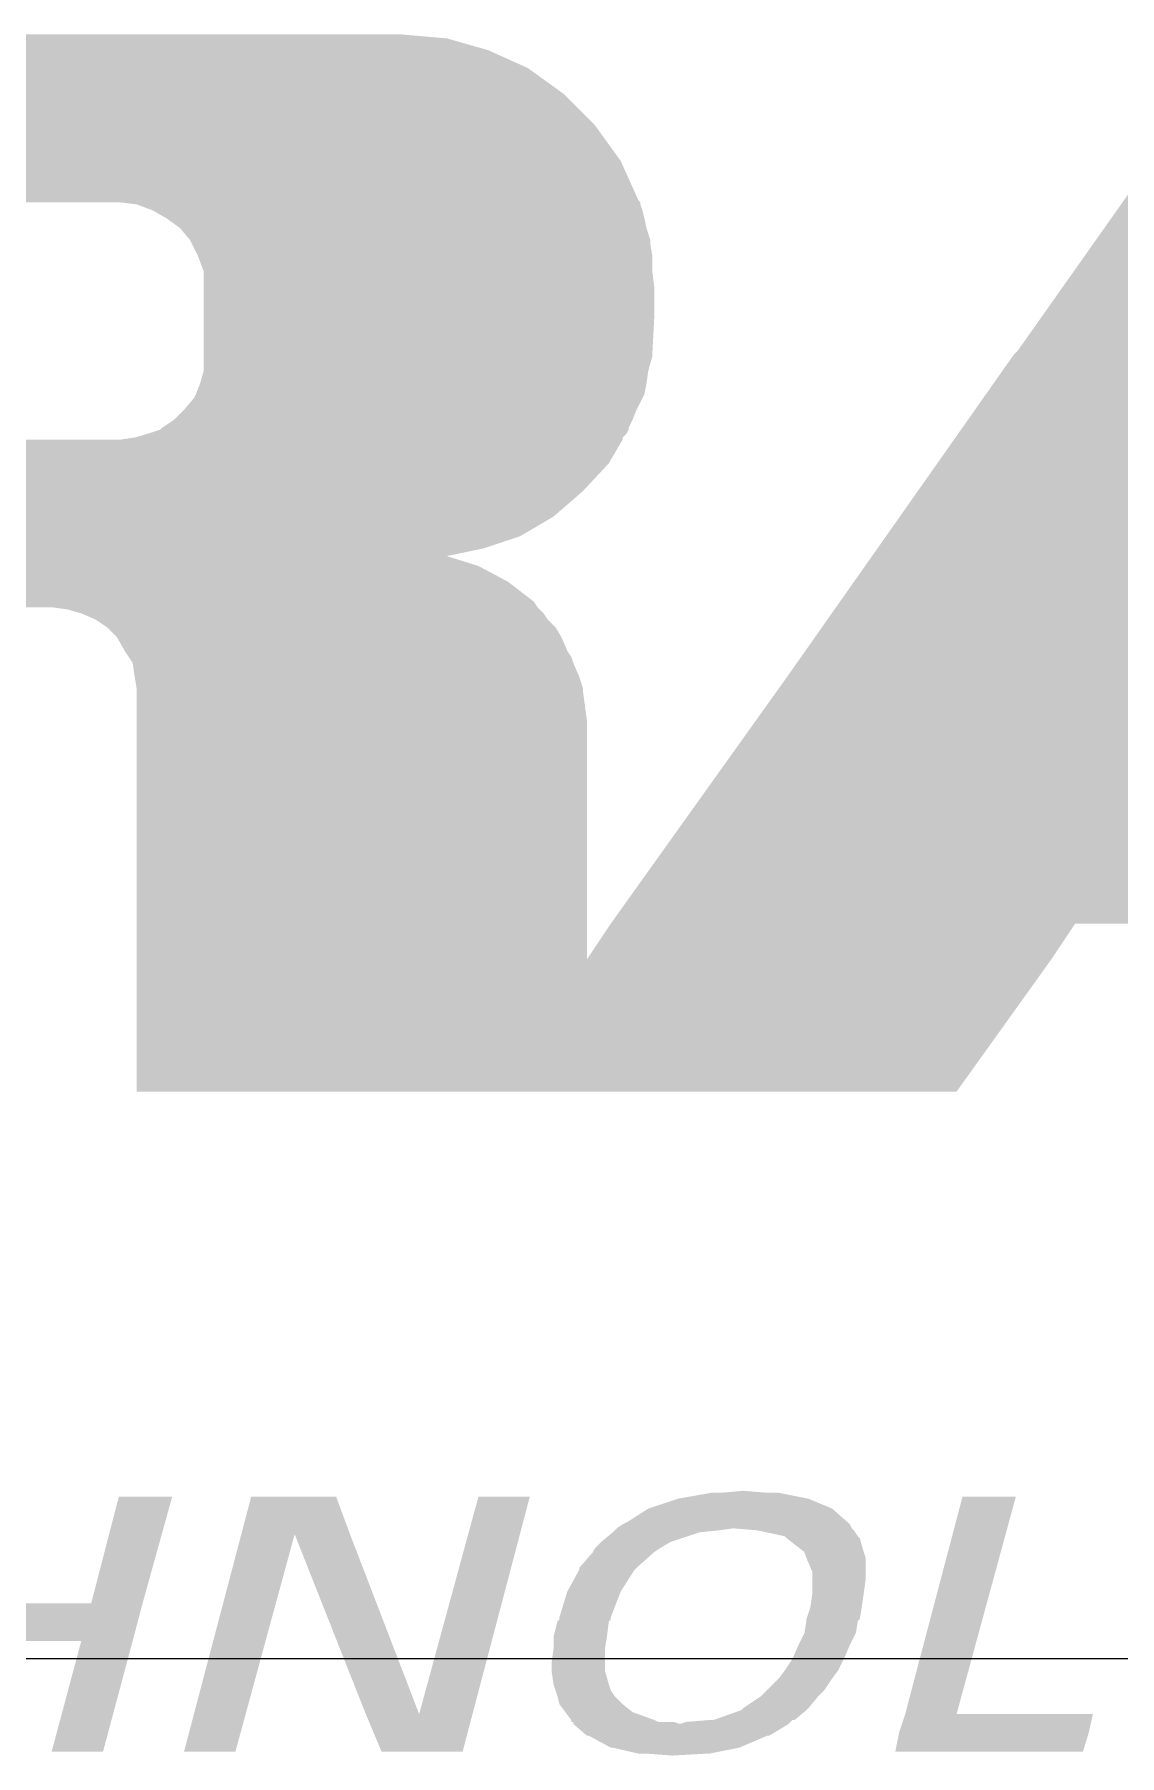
# Model space of a CAD drawing. Header units: millimetres. Extents: x 0 to 216, y 0 to 279.
# Drawn here: x 117.52 to 129.15, y 26.9 to 45.34 of the extents above; entities that cross this region are included whole.
import ezdxf

# ---------------------------------------------------------------- set-up
doc = ezdxf.new("R2010")
doc.units = ezdxf.units.MM
doc.layers.add('C00-00-00', color=7, linetype='Continuous')

msp = doc.modelspace()

# ---------------------------------------------------------------- hatches: boundary and pattern name
at = {"layer": 'C00-00-00'}
h = msp.add_hatch(color=256, dxfattribs=at)
h.dxf.hatch_style = 2
h.paths.add_polyline_path([(106.1085, 45.169667), (122.809, 44.979167), (106.066167, 44.979167)])
h = msp.add_hatch(color=256, dxfattribs=at)
h.dxf.hatch_style = 2
h.paths.add_polyline_path([(106.150833, 45.296667), (122.385667, 45.169667), (106.1085, 45.169667)])
h = msp.add_hatch(color=256, dxfattribs=at)
h.dxf.hatch_style = 2
h.paths.add_polyline_path([(106.1085, 45.169667), (122.385667, 45.169667), (122.809, 44.979167)])
h = msp.add_hatch(color=256, dxfattribs=at)
h.dxf.hatch_style = 2
h.paths.add_polyline_path([(106.150833, 45.339), (121.941167, 45.296667), (106.150833, 45.296667)])
h = msp.add_hatch(color=256, dxfattribs=at)
h.dxf.hatch_style = 2
h.paths.add_polyline_path([(106.150833, 45.339), (121.454333, 45.339), (121.941167, 45.296667)])
h = msp.add_hatch(color=256, dxfattribs=at)
h.dxf.hatch_style = 2
h.paths.add_polyline_path([(106.150833, 45.296667), (121.941167, 45.296667), (122.385667, 45.169667)])
h = msp.add_hatch(color=256, dxfattribs=at)
h.dxf.hatch_style = 2
h.paths.add_polyline_path([(130.450167, 45.339), (137.922, 41.952333), (128.058333, 41.952333)])
h = msp.add_hatch(color=256, dxfattribs=at)
h.dxf.hatch_style = 2
h.paths.add_polyline_path([(106.066167, 44.979167), (123.19, 44.704), (106.002667, 44.704)])
h = msp.add_hatch(color=256, dxfattribs=at)
h.dxf.hatch_style = 2
h.paths.add_polyline_path([(106.066167, 44.979167), (122.809, 44.979167), (123.19, 44.704)])
h = msp.add_hatch(color=256, dxfattribs=at)
h.dxf.hatch_style = 2
h.paths.add_polyline_path([(106.002667, 44.704), (123.528667, 44.365333), (105.939167, 44.365333)])
h = msp.add_hatch(color=256, dxfattribs=at)
h.dxf.hatch_style = 2
h.paths.add_polyline_path([(106.002667, 44.704), (123.19, 44.704), (123.528667, 44.365333)])
h = msp.add_hatch(color=256, dxfattribs=at)
h.dxf.hatch_style = 2
h.paths.add_polyline_path([(105.939167, 44.365333), (123.803833, 43.984333), (105.8545, 43.984333)])
h = msp.add_hatch(color=256, dxfattribs=at)
h.dxf.hatch_style = 2
h.paths.add_polyline_path([(105.939167, 44.365333), (123.528667, 44.365333), (123.803833, 43.984333)])
h = msp.add_hatch(color=256, dxfattribs=at)
h.dxf.hatch_style = 2
h.paths.add_polyline_path([(105.8545, 43.984333), (123.994333, 43.561), (105.748667, 43.561)])
h = msp.add_hatch(color=256, dxfattribs=at)
h.dxf.hatch_style = 2
h.paths.add_polyline_path([(105.8545, 43.984333), (123.803833, 43.984333), (123.994333, 43.561)])
h = msp.add_hatch(color=256, dxfattribs=at)
h.dxf.hatch_style = 2
h.paths.add_polyline_path([(105.748667, 43.561), (124.0155, 43.539833), (105.748667, 43.539833)])
h = msp.add_hatch(color=256, dxfattribs=at)
h.dxf.hatch_style = 2
h.paths.add_polyline_path([(105.748667, 43.561), (123.994333, 43.561), (124.0155, 43.539833)])
h = msp.add_hatch(color=256, dxfattribs=at)
h.dxf.hatch_style = 2
h.paths.add_polyline_path([(118.448667, 43.539833), (124.0155, 43.518667), (118.618, 43.518667)])
h = msp.add_hatch(color=256, dxfattribs=at)
h.dxf.hatch_style = 2
h.paths.add_polyline_path([(118.448667, 43.539833), (124.0155, 43.539833), (124.0155, 43.518667)])
h = msp.add_hatch(color=256, dxfattribs=at)
h.dxf.hatch_style = 2
h.paths.add_polyline_path([(118.618, 43.518667), (124.036667, 43.455167), (118.787333, 43.455167)])
h = msp.add_hatch(color=256, dxfattribs=at)
h.dxf.hatch_style = 2
h.paths.add_polyline_path([(118.618, 43.518667), (124.0155, 43.518667), (124.036667, 43.455167)])
h = msp.add_hatch(color=256, dxfattribs=at)
h.dxf.hatch_style = 2
h.paths.add_polyline_path([(118.787333, 43.455167), (124.057833, 43.3705), (118.9355, 43.3705)])
h = msp.add_hatch(color=256, dxfattribs=at)
h.dxf.hatch_style = 2
h.paths.add_polyline_path([(118.787333, 43.455167), (124.036667, 43.455167), (124.057833, 43.3705)])
h = msp.add_hatch(color=256, dxfattribs=at)
h.dxf.hatch_style = 2
h.paths.add_polyline_path([(118.9355, 43.3705), (124.079, 43.264667), (119.083667, 43.264667)])
h = msp.add_hatch(color=256, dxfattribs=at)
h.dxf.hatch_style = 2
h.paths.add_polyline_path([(118.9355, 43.3705), (124.057833, 43.3705), (124.079, 43.264667)])
h = msp.add_hatch(color=256, dxfattribs=at)
h.dxf.hatch_style = 2
h.paths.add_polyline_path([(119.083667, 43.264667), (124.121333, 43.137667), (119.1895, 43.137667)])
h = msp.add_hatch(color=256, dxfattribs=at)
h.dxf.hatch_style = 2
h.paths.add_polyline_path([(119.083667, 43.264667), (124.079, 43.264667), (124.121333, 43.137667)])
h = msp.add_hatch(color=256, dxfattribs=at)
h.dxf.hatch_style = 2
h.paths.add_polyline_path([(119.1895, 43.137667), (124.121333, 43.095333), (119.210667, 43.095333)])
h = msp.add_hatch(color=256, dxfattribs=at)
h.dxf.hatch_style = 2
h.paths.add_polyline_path([(119.1895, 43.137667), (124.121333, 43.137667), (124.121333, 43.095333)])
h = msp.add_hatch(color=256, dxfattribs=at)
h.dxf.hatch_style = 2
h.paths.add_polyline_path([(119.210667, 43.095333), (124.1425, 42.968333), (119.274167, 42.968333)])
h = msp.add_hatch(color=256, dxfattribs=at)
h.dxf.hatch_style = 2
h.paths.add_polyline_path([(119.210667, 43.095333), (124.121333, 43.095333), (124.1425, 42.968333)])
h = msp.add_hatch(color=256, dxfattribs=at)
h.dxf.hatch_style = 2
h.paths.add_polyline_path([(119.274167, 42.968333), (124.1425, 42.799), (119.337667, 42.799)])
h = msp.add_hatch(color=256, dxfattribs=at)
h.dxf.hatch_style = 2
h.paths.add_polyline_path([(119.274167, 42.968333), (124.1425, 42.968333), (124.1425, 42.799)])
h = msp.add_hatch(color=256, dxfattribs=at)
h.dxf.hatch_style = 2
h.paths.add_polyline_path([(119.337667, 42.799), (124.163667, 42.629667), (119.337667, 42.629667)])
h = msp.add_hatch(color=256, dxfattribs=at)
h.dxf.hatch_style = 2
h.paths.add_polyline_path([(119.337667, 42.799), (124.1425, 42.799), (124.163667, 42.629667)])
h = msp.add_hatch(color=256, dxfattribs=at)
h.dxf.hatch_style = 2
h.paths.add_polyline_path([(119.337667, 42.629667), (124.163667, 42.312167), (119.337667, 42.312167)])
h = msp.add_hatch(color=256, dxfattribs=at)
h.dxf.hatch_style = 2
h.paths.add_polyline_path([(119.337667, 42.629667), (124.163667, 42.629667), (124.163667, 42.312167)])
h = msp.add_hatch(color=256, dxfattribs=at)
h.dxf.hatch_style = 2
h.paths.add_polyline_path([(119.337667, 42.312167), (124.1425, 41.91), (119.337667, 41.91)])
h = msp.add_hatch(color=256, dxfattribs=at)
h.dxf.hatch_style = 2
h.paths.add_polyline_path([(119.337667, 42.312167), (124.163667, 42.312167), (124.1425, 41.91)])
h = msp.add_hatch(color=256, dxfattribs=at)
h.dxf.hatch_style = 2
h.paths.add_polyline_path([(119.337667, 41.91), (124.1425, 41.888833), (119.337667, 41.888833)])
h = msp.add_hatch(color=256, dxfattribs=at)
h.dxf.hatch_style = 2
h.paths.add_polyline_path([(119.337667, 41.91), (124.1425, 41.91), (124.1425, 41.888833)])
h = msp.add_hatch(color=256, dxfattribs=at)
h.dxf.hatch_style = 2
h.paths.add_polyline_path([(119.337667, 41.888833), (124.100167, 41.740667), (119.337667, 41.740667)])
h = msp.add_hatch(color=256, dxfattribs=at)
h.dxf.hatch_style = 2
h.paths.add_polyline_path([(119.337667, 41.888833), (124.1425, 41.888833), (124.100167, 41.740667)])
h = msp.add_hatch(color=256, dxfattribs=at)
h.dxf.hatch_style = 2
h.paths.add_polyline_path([(128.016, 41.91), (130.577167, 38.481), (125.603, 38.481)])
h = msp.add_hatch(color=256, dxfattribs=at)
h.dxf.hatch_style = 2
h.paths.add_polyline_path([(128.058333, 41.952333), (132.990167, 41.91), (128.016, 41.91)])
h = msp.add_hatch(color=256, dxfattribs=at)
h.dxf.hatch_style = 2
h.paths.add_polyline_path([(128.016, 41.91), (132.990167, 41.91), (130.577167, 38.481)])
h = msp.add_hatch(color=256, dxfattribs=at)
h.dxf.hatch_style = 2
h.paths.add_polyline_path([(128.058333, 41.952333), (133.0325, 41.952333), (132.990167, 41.91)])
h = msp.add_hatch(color=256, dxfattribs=at)
h.dxf.hatch_style = 2
h.paths.add_polyline_path([(119.337667, 41.740667), (124.079, 41.5925), (119.295333, 41.5925)])
h = msp.add_hatch(color=256, dxfattribs=at)
h.dxf.hatch_style = 2
h.paths.add_polyline_path([(119.337667, 41.740667), (124.100167, 41.740667), (124.079, 41.5925)])
h = msp.add_hatch(color=256, dxfattribs=at)
h.dxf.hatch_style = 2
h.paths.add_polyline_path([(119.253, 41.486667), (124.036667, 41.444333), (119.231833, 41.444333)])
h = msp.add_hatch(color=256, dxfattribs=at)
h.dxf.hatch_style = 2
h.paths.add_polyline_path([(119.295333, 41.5925), (124.057833, 41.486667), (119.253, 41.486667)])
h = msp.add_hatch(color=256, dxfattribs=at)
h.dxf.hatch_style = 2
h.paths.add_polyline_path([(119.253, 41.486667), (124.057833, 41.486667), (124.036667, 41.444333)])
h = msp.add_hatch(color=256, dxfattribs=at)
h.dxf.hatch_style = 2
h.paths.add_polyline_path([(119.295333, 41.5925), (124.079, 41.5925), (124.057833, 41.486667)])
h = msp.add_hatch(color=256, dxfattribs=at)
h.dxf.hatch_style = 2
h.paths.add_polyline_path([(119.126, 41.317333), (123.930833, 41.2115), (119.020167, 41.2115)])
h = msp.add_hatch(color=256, dxfattribs=at)
h.dxf.hatch_style = 2
h.paths.add_polyline_path([(119.231833, 41.444333), (123.973167, 41.317333), (119.126, 41.317333)])
h = msp.add_hatch(color=256, dxfattribs=at)
h.dxf.hatch_style = 2
h.paths.add_polyline_path([(119.126, 41.317333), (123.973167, 41.317333), (123.930833, 41.2115)])
h = msp.add_hatch(color=256, dxfattribs=at)
h.dxf.hatch_style = 2
h.paths.add_polyline_path([(119.231833, 41.444333), (124.036667, 41.444333), (123.973167, 41.317333)])
h = msp.add_hatch(color=256, dxfattribs=at)
h.dxf.hatch_style = 2
h.paths.add_polyline_path([(118.893167, 41.126833), (123.8885, 41.105667), (118.872, 41.105667)])
h = msp.add_hatch(color=256, dxfattribs=at)
h.dxf.hatch_style = 2
h.paths.add_polyline_path([(119.020167, 41.2115), (123.8885, 41.126833), (118.893167, 41.126833)])
h = msp.add_hatch(color=256, dxfattribs=at)
h.dxf.hatch_style = 2
h.paths.add_polyline_path([(118.893167, 41.126833), (123.8885, 41.126833), (123.8885, 41.105667)])
h = msp.add_hatch(color=256, dxfattribs=at)
h.dxf.hatch_style = 2
h.paths.add_polyline_path([(119.020167, 41.2115), (123.930833, 41.2115), (123.8885, 41.126833)])
h = msp.add_hatch(color=256, dxfattribs=at)
h.dxf.hatch_style = 2
h.paths.add_polyline_path([(111.379, 40.999833), (123.676833, 40.745833), (111.3155, 40.745833)])
h = msp.add_hatch(color=256, dxfattribs=at)
h.dxf.hatch_style = 2
h.paths.add_polyline_path([(111.379, 40.999833), (123.825, 40.999833), (123.676833, 40.745833)])
h = msp.add_hatch(color=256, dxfattribs=at)
h.dxf.hatch_style = 2
h.paths.add_polyline_path([(118.596833, 41.021), (123.825, 40.999833), (118.448667, 40.999833)])
h = msp.add_hatch(color=256, dxfattribs=at)
h.dxf.hatch_style = 2
h.paths.add_polyline_path([(118.745, 41.063333), (123.825, 41.021), (118.596833, 41.021)])
h = msp.add_hatch(color=256, dxfattribs=at)
h.dxf.hatch_style = 2
h.paths.add_polyline_path([(118.596833, 41.021), (123.825, 41.021), (123.825, 40.999833)])
h = msp.add_hatch(color=256, dxfattribs=at)
h.dxf.hatch_style = 2
h.paths.add_polyline_path([(118.872, 41.105667), (123.867333, 41.063333), (118.745, 41.063333)])
h = msp.add_hatch(color=256, dxfattribs=at)
h.dxf.hatch_style = 2
h.paths.add_polyline_path([(118.745, 41.063333), (123.867333, 41.063333), (123.825, 41.021)])
h = msp.add_hatch(color=256, dxfattribs=at)
h.dxf.hatch_style = 2
h.paths.add_polyline_path([(118.872, 41.105667), (123.8885, 41.105667), (123.867333, 41.063333)])
h = msp.add_hatch(color=256, dxfattribs=at)
h.dxf.hatch_style = 2
h.paths.add_polyline_path([(111.3155, 40.745833), (123.401667, 40.4495), (111.252, 40.4495)])
h = msp.add_hatch(color=256, dxfattribs=at)
h.dxf.hatch_style = 2
h.paths.add_polyline_path([(111.3155, 40.745833), (123.676833, 40.745833), (123.401667, 40.4495)])
h = msp.add_hatch(color=256, dxfattribs=at)
h.dxf.hatch_style = 2
h.paths.add_polyline_path([(111.252, 40.4495), (123.084167, 40.174333), (111.1885, 40.174333)])
h = msp.add_hatch(color=256, dxfattribs=at)
h.dxf.hatch_style = 2
h.paths.add_polyline_path([(111.252, 40.4495), (123.401667, 40.4495), (123.084167, 40.174333)])
h = msp.add_hatch(color=256, dxfattribs=at)
h.dxf.hatch_style = 2
h.paths.add_polyline_path([(111.1885, 40.174333), (122.724333, 39.962667), (111.146167, 39.962667)])
h = msp.add_hatch(color=256, dxfattribs=at)
h.dxf.hatch_style = 2
h.paths.add_polyline_path([(111.1885, 40.174333), (123.084167, 40.174333), (122.724333, 39.962667)])
h = msp.add_hatch(color=256, dxfattribs=at)
h.dxf.hatch_style = 2
h.paths.add_polyline_path([(111.125, 39.835667), (121.941167, 39.751), (111.103833, 39.751)])
h = msp.add_hatch(color=256, dxfattribs=at)
h.dxf.hatch_style = 2
h.paths.add_polyline_path([(111.146167, 39.962667), (122.343333, 39.835667), (111.125, 39.835667)])
h = msp.add_hatch(color=256, dxfattribs=at)
h.dxf.hatch_style = 2
h.paths.add_polyline_path([(111.125, 39.835667), (122.343333, 39.835667), (121.941167, 39.751)])
h = msp.add_hatch(color=256, dxfattribs=at)
h.dxf.hatch_style = 2
h.paths.add_polyline_path([(111.146167, 39.962667), (122.724333, 39.962667), (122.343333, 39.835667)])
h = msp.add_hatch(color=256, dxfattribs=at)
h.dxf.hatch_style = 2
h.paths.add_polyline_path([(111.082667, 39.645167), (122.597333, 39.475833), (111.040333, 39.475833)])
h = msp.add_hatch(color=256, dxfattribs=at)
h.dxf.hatch_style = 2
h.paths.add_polyline_path([(111.103833, 39.751), (122.279833, 39.645167), (111.082667, 39.645167)])
h = msp.add_hatch(color=256, dxfattribs=at)
h.dxf.hatch_style = 2
h.paths.add_polyline_path([(111.082667, 39.645167), (122.279833, 39.645167), (122.597333, 39.475833)])
h = msp.add_hatch(color=256, dxfattribs=at)
h.dxf.hatch_style = 2
h.paths.add_polyline_path([(111.103833, 39.751), (121.941167, 39.751), (122.279833, 39.645167)])
h = msp.add_hatch(color=256, dxfattribs=at)
h.dxf.hatch_style = 2
h.paths.add_polyline_path([(111.040333, 39.475833), (122.8725, 39.264167), (110.998, 39.264167)])
h = msp.add_hatch(color=256, dxfattribs=at)
h.dxf.hatch_style = 2
h.paths.add_polyline_path([(111.040333, 39.475833), (122.597333, 39.475833), (122.8725, 39.264167)])
h = msp.add_hatch(color=256, dxfattribs=at)
h.dxf.hatch_style = 2
h.paths.add_polyline_path([(110.998, 39.264167), (122.914833, 39.200667), (110.976833, 39.200667)])
h = msp.add_hatch(color=256, dxfattribs=at)
h.dxf.hatch_style = 2
h.paths.add_polyline_path([(110.998, 39.264167), (122.8725, 39.264167), (122.914833, 39.200667)])
h = msp.add_hatch(color=256, dxfattribs=at)
h.dxf.hatch_style = 2
h.paths.add_polyline_path([(117.729, 39.200667), (122.936, 39.1795), (117.877167, 39.1795)])
h = msp.add_hatch(color=256, dxfattribs=at)
h.dxf.hatch_style = 2
h.paths.add_polyline_path([(117.729, 39.200667), (122.914833, 39.200667), (122.936, 39.1795)])
h = msp.add_hatch(color=256, dxfattribs=at)
h.dxf.hatch_style = 2
h.paths.add_polyline_path([(117.877167, 39.1795), (122.978333, 39.137167), (118.025333, 39.137167)])
h = msp.add_hatch(color=256, dxfattribs=at)
h.dxf.hatch_style = 2
h.paths.add_polyline_path([(117.877167, 39.1795), (122.936, 39.1795), (122.978333, 39.137167)])
h = msp.add_hatch(color=256, dxfattribs=at)
h.dxf.hatch_style = 2
h.paths.add_polyline_path([(118.025333, 39.137167), (123.020667, 39.073667), (118.1735, 39.073667)])
h = msp.add_hatch(color=256, dxfattribs=at)
h.dxf.hatch_style = 2
h.paths.add_polyline_path([(118.025333, 39.137167), (122.978333, 39.137167), (123.020667, 39.073667)])
h = msp.add_hatch(color=256, dxfattribs=at)
h.dxf.hatch_style = 2
h.paths.add_polyline_path([(118.1735, 39.073667), (123.105333, 38.989), (118.3005, 38.989)])
h = msp.add_hatch(color=256, dxfattribs=at)
h.dxf.hatch_style = 2
h.paths.add_polyline_path([(118.1735, 39.073667), (123.020667, 39.073667), (123.105333, 38.989)])
h = msp.add_hatch(color=256, dxfattribs=at)
h.dxf.hatch_style = 2
h.paths.add_polyline_path([(118.3005, 38.989), (123.105333, 38.989)])
h = msp.add_hatch(color=256, dxfattribs=at)
h.dxf.hatch_style = 2
h.paths.add_polyline_path([(118.3005, 38.989), (123.105333, 38.989)])
h = msp.add_hatch(color=256, dxfattribs=at)
h.dxf.hatch_style = 2
h.paths.add_polyline_path([(118.3005, 38.989), (123.168833, 38.883167), (118.406333, 38.883167)])
h = msp.add_hatch(color=256, dxfattribs=at)
h.dxf.hatch_style = 2
h.paths.add_polyline_path([(118.3005, 38.989), (123.105333, 38.989), (123.168833, 38.883167)])
h = msp.add_hatch(color=256, dxfattribs=at)
h.dxf.hatch_style = 2
h.paths.add_polyline_path([(118.406333, 38.883167), (123.232333, 38.735), (118.491, 38.735)])
h = msp.add_hatch(color=256, dxfattribs=at)
h.dxf.hatch_style = 2
h.paths.add_polyline_path([(118.406333, 38.883167), (123.168833, 38.883167), (123.232333, 38.735)])
h = msp.add_hatch(color=256, dxfattribs=at)
h.dxf.hatch_style = 2
h.paths.add_polyline_path([(118.491, 38.735), (123.274667, 38.6715), (118.533333, 38.6715)])
h = msp.add_hatch(color=256, dxfattribs=at)
h.dxf.hatch_style = 2
h.paths.add_polyline_path([(118.491, 38.735), (123.232333, 38.735), (123.274667, 38.6715)])
h = msp.add_hatch(color=256, dxfattribs=at)
h.dxf.hatch_style = 2
h.paths.add_polyline_path([(118.533333, 38.6715), (123.295833, 38.608), (118.575667, 38.608)])
h = msp.add_hatch(color=256, dxfattribs=at)
h.dxf.hatch_style = 2
h.paths.add_polyline_path([(118.533333, 38.6715), (123.274667, 38.6715), (123.295833, 38.608)])
h = msp.add_hatch(color=256, dxfattribs=at)
h.dxf.hatch_style = 2
h.paths.add_polyline_path([(118.575667, 38.608), (123.359333, 38.459833), (118.596833, 38.459833)])
h = msp.add_hatch(color=256, dxfattribs=at)
h.dxf.hatch_style = 2
h.paths.add_polyline_path([(118.575667, 38.608), (123.295833, 38.608), (123.359333, 38.459833)])
h = msp.add_hatch(color=256, dxfattribs=at)
h.dxf.hatch_style = 2
h.paths.add_polyline_path([(118.596833, 38.459833), (123.401667, 38.332833), (118.618, 38.332833)])
h = msp.add_hatch(color=256, dxfattribs=at)
h.dxf.hatch_style = 2
h.paths.add_polyline_path([(118.596833, 38.459833), (123.359333, 38.459833), (123.401667, 38.332833)])
h = msp.add_hatch(color=256, dxfattribs=at)
h.dxf.hatch_style = 2
h.paths.add_polyline_path([(125.603, 38.481), (139.615333, 35.814), (123.698, 35.814)])
h = msp.add_hatch(color=256, dxfattribs=at)
h.dxf.hatch_style = 2
h.paths.add_polyline_path([(125.603, 38.481), (138.8745, 38.481), (139.615333, 35.814)])
h = msp.add_hatch(color=256, dxfattribs=at)
h.dxf.hatch_style = 2
h.paths.add_polyline_path([(118.618, 38.332833), (123.401667, 38.2905), (118.618, 38.2905)])
h = msp.add_hatch(color=256, dxfattribs=at)
h.dxf.hatch_style = 2
h.paths.add_polyline_path([(118.618, 38.332833), (123.401667, 38.332833), (123.401667, 38.2905)])
h = msp.add_hatch(color=256, dxfattribs=at)
h.dxf.hatch_style = 2
h.paths.add_polyline_path([(118.618, 38.2905), (123.444, 37.973), (118.618, 37.973)])
h = msp.add_hatch(color=256, dxfattribs=at)
h.dxf.hatch_style = 2
h.paths.add_polyline_path([(118.618, 38.2905), (123.401667, 38.2905), (123.444, 37.973)])
h = msp.add_hatch(color=256, dxfattribs=at)
h.dxf.hatch_style = 2
h.paths.add_polyline_path([(118.618, 37.973), (123.444, 35.6235), (118.618, 35.6235)])
h = msp.add_hatch(color=256, dxfattribs=at)
h.dxf.hatch_style = 2
h.paths.add_polyline_path([(118.618, 37.973), (123.444, 37.973), (123.444, 35.6235)])
h = msp.add_hatch(color=256, dxfattribs=at)
h.dxf.hatch_style = 2
h.paths.add_polyline_path([(123.698, 35.814), (128.545167, 35.6235), (123.571, 35.6235)])
h = msp.add_hatch(color=256, dxfattribs=at)
h.dxf.hatch_style = 2
h.paths.add_polyline_path([(123.698, 35.814), (128.672167, 35.814), (128.545167, 35.6235)])
h = msp.add_hatch(color=256, dxfattribs=at)
h.dxf.hatch_style = 2
h.paths.add_polyline_path([(118.618, 35.6235), (123.444, 35.433), (118.618, 35.433)])
h = msp.add_hatch(color=256, dxfattribs=at)
h.dxf.hatch_style = 2
h.paths.add_polyline_path([(118.618, 35.6235), (123.444, 35.6235), (123.444, 35.433)])
h = msp.add_hatch(color=256, dxfattribs=at)
h.dxf.hatch_style = 2
h.paths.add_polyline_path([(123.571, 35.6235), (128.418167, 35.433), (123.444, 35.433)])
h = msp.add_hatch(color=256, dxfattribs=at)
h.dxf.hatch_style = 2
h.paths.add_polyline_path([(123.571, 35.6235), (128.545167, 35.6235), (128.418167, 35.433)])
h = msp.add_hatch(color=256, dxfattribs=at)
h.dxf.hatch_style = 2
h.paths.add_polyline_path([(118.618, 35.433), (127.402167, 34.014833), (118.618, 34.014833)])
h = msp.add_hatch(color=256, dxfattribs=at)
h.dxf.hatch_style = 2
h.paths.add_polyline_path([(118.618, 35.433), (128.418167, 35.433), (127.402167, 34.014833)])
h = msp.add_hatch(color=256, dxfattribs=at)
h.dxf.hatch_style = 2
h.paths.add_polyline_path([(124.7775, 29.718), (125.814667, 29.6545), (124.417667, 29.6545)])
h = msp.add_hatch(color=256, dxfattribs=at)
h.dxf.hatch_style = 2
h.paths.add_polyline_path([(124.883333, 29.718), (125.497167, 29.718), (124.7775, 29.718)])
h = msp.add_hatch(color=256, dxfattribs=at)
h.dxf.hatch_style = 2
h.paths.add_polyline_path([(124.7775, 29.718), (125.497167, 29.718), (125.814667, 29.6545)])
h = msp.add_hatch(color=256, dxfattribs=at)
h.dxf.hatch_style = 2
h.paths.add_polyline_path([(125.116167, 29.739167), (125.370167, 29.718), (124.883333, 29.718)])
h = msp.add_hatch(color=256, dxfattribs=at)
h.dxf.hatch_style = 2
h.paths.add_polyline_path([(124.883333, 29.718), (125.497167, 29.718)])
h = msp.add_hatch(color=256, dxfattribs=at)
h.dxf.hatch_style = 2
h.paths.add_polyline_path([(118.4275, 29.675667), (118.6815, 28.532667), (118.131167, 28.532667)])
h = msp.add_hatch(color=256, dxfattribs=at)
h.dxf.hatch_style = 2
h.paths.add_polyline_path([(118.4275, 29.675667), (118.999, 29.675667), (118.6815, 28.532667)])
h = msp.add_hatch(color=256, dxfattribs=at)
h.dxf.hatch_style = 2
h.paths.add_polyline_path([(119.845667, 29.675667), (120.904, 29.2735), (119.739833, 29.2735)])
h = msp.add_hatch(color=256, dxfattribs=at)
h.dxf.hatch_style = 2
h.paths.add_polyline_path([(119.845667, 29.675667), (120.755833, 29.675667), (120.904, 29.2735)])
h = msp.add_hatch(color=256, dxfattribs=at)
h.dxf.hatch_style = 2
h.paths.add_polyline_path([(122.279833, 29.675667), (122.216333, 27.347333), (121.644833, 27.347333)])
h = msp.add_hatch(color=256, dxfattribs=at)
h.dxf.hatch_style = 2
h.paths.add_polyline_path([(122.279833, 29.675667), (122.830167, 29.675667), (122.216333, 27.347333)])
h = msp.add_hatch(color=256, dxfattribs=at)
h.dxf.hatch_style = 2
h.paths.add_polyline_path([(124.100167, 29.548667), (126.238, 29.4005), (123.867333, 29.4005)])
h = msp.add_hatch(color=256, dxfattribs=at)
h.dxf.hatch_style = 2
h.paths.add_polyline_path([(124.417667, 29.6545), (126.068667, 29.548667), (124.100167, 29.548667)])
h = msp.add_hatch(color=256, dxfattribs=at)
h.dxf.hatch_style = 2
h.paths.add_polyline_path([(124.100167, 29.548667), (126.068667, 29.548667), (126.238, 29.4005)])
h = msp.add_hatch(color=256, dxfattribs=at)
h.dxf.hatch_style = 2
h.paths.add_polyline_path([(124.417667, 29.6545), (125.814667, 29.6545), (126.068667, 29.548667)])
h = msp.add_hatch(color=256, dxfattribs=at)
h.dxf.hatch_style = 2
h.paths.add_polyline_path([(127.465667, 29.675667), (127.402167, 27.347333), (126.851833, 27.347333)])
h = msp.add_hatch(color=256, dxfattribs=at)
h.dxf.hatch_style = 2
h.paths.add_polyline_path([(127.465667, 29.675667), (128.037167, 29.675667), (127.402167, 27.347333)])
h = msp.add_hatch(color=256, dxfattribs=at)
h.dxf.hatch_style = 2
h.paths.add_polyline_path([(123.740333, 29.315833), (124.6505, 29.294667), (123.719167, 29.294667)])
h = msp.add_hatch(color=256, dxfattribs=at)
h.dxf.hatch_style = 2
h.paths.add_polyline_path([(123.7615, 29.337), (124.862167, 29.315833), (123.740333, 29.315833)])
h = msp.add_hatch(color=256, dxfattribs=at)
h.dxf.hatch_style = 2
h.paths.add_polyline_path([(123.740333, 29.315833), (124.862167, 29.315833), (124.6505, 29.294667)])
h = msp.add_hatch(color=256, dxfattribs=at)
h.dxf.hatch_style = 2
h.paths.add_polyline_path([(123.825, 29.379333), (126.280333, 29.337), (123.7615, 29.337)])
h = msp.add_hatch(color=256, dxfattribs=at)
h.dxf.hatch_style = 2
h.paths.add_polyline_path([(123.7615, 29.337), (125.010333, 29.337), (124.862167, 29.315833)])
h = msp.add_hatch(color=256, dxfattribs=at)
h.dxf.hatch_style = 2
h.paths.add_polyline_path([(123.867333, 29.4005), (126.259167, 29.379333), (123.825, 29.379333)])
h = msp.add_hatch(color=256, dxfattribs=at)
h.dxf.hatch_style = 2
h.paths.add_polyline_path([(123.825, 29.379333), (126.259167, 29.379333), (126.280333, 29.337)])
h = msp.add_hatch(color=256, dxfattribs=at)
h.dxf.hatch_style = 2
h.paths.add_polyline_path([(123.867333, 29.4005), (126.238, 29.4005), (126.259167, 29.379333)])
h = msp.add_hatch(color=256, dxfattribs=at)
h.dxf.hatch_style = 2
h.paths.add_polyline_path([(125.010333, 29.337), (126.3015, 29.315833), (125.264333, 29.315833)])
h = msp.add_hatch(color=256, dxfattribs=at)
h.dxf.hatch_style = 2
h.paths.add_polyline_path([(125.010333, 29.337), (126.280333, 29.337), (126.3015, 29.315833)])
h = msp.add_hatch(color=256, dxfattribs=at)
h.dxf.hatch_style = 2
h.paths.add_polyline_path([(125.264333, 29.315833), (126.343833, 29.252333), (125.560667, 29.252333)])
h = msp.add_hatch(color=256, dxfattribs=at)
h.dxf.hatch_style = 2
h.paths.add_polyline_path([(125.264333, 29.315833), (126.3015, 29.315833), (126.343833, 29.252333)])
h = msp.add_hatch(color=256, dxfattribs=at)
h.dxf.hatch_style = 2
h.paths.add_polyline_path([(119.739833, 29.2735), (119.676333, 26.945167), (119.126, 26.945167)])
h = msp.add_hatch(color=256, dxfattribs=at)
h.dxf.hatch_style = 2
h.paths.add_polyline_path([(119.739833, 29.2735), (120.311333, 29.2735), (119.676333, 26.945167)])
h = msp.add_hatch(color=256, dxfattribs=at)
h.dxf.hatch_style = 2
h.paths.add_polyline_path([(120.311333, 29.2735), (121.644833, 27.347333), (121.073333, 27.347333)])
h = msp.add_hatch(color=256, dxfattribs=at)
h.dxf.hatch_style = 2
h.paths.add_polyline_path([(120.311333, 29.2735), (120.904, 29.2735), (121.644833, 27.347333)])
h = msp.add_hatch(color=256, dxfattribs=at)
h.dxf.hatch_style = 2
h.paths.add_polyline_path([(123.592167, 29.188833), (124.227167, 29.125333), (123.528667, 29.125333)])
h = msp.add_hatch(color=256, dxfattribs=at)
h.dxf.hatch_style = 2
h.paths.add_polyline_path([(123.719167, 29.294667), (124.333, 29.188833), (123.592167, 29.188833)])
h = msp.add_hatch(color=256, dxfattribs=at)
h.dxf.hatch_style = 2
h.paths.add_polyline_path([(123.592167, 29.188833), (124.333, 29.188833), (124.227167, 29.125333)])
h = msp.add_hatch(color=256, dxfattribs=at)
h.dxf.hatch_style = 2
h.paths.add_polyline_path([(123.719167, 29.294667), (124.6505, 29.294667), (124.333, 29.188833)])
h = msp.add_hatch(color=256, dxfattribs=at)
h.dxf.hatch_style = 2
h.paths.add_polyline_path([(125.560667, 29.252333), (126.365, 29.231167), (125.581833, 29.231167)])
h = msp.add_hatch(color=256, dxfattribs=at)
h.dxf.hatch_style = 2
h.paths.add_polyline_path([(125.560667, 29.252333), (126.343833, 29.252333), (126.365, 29.231167)])
h = msp.add_hatch(color=256, dxfattribs=at)
h.dxf.hatch_style = 2
h.paths.add_polyline_path([(125.581833, 29.231167), (126.407333, 29.083), (125.772333, 29.083)])
h = msp.add_hatch(color=256, dxfattribs=at)
h.dxf.hatch_style = 2
h.paths.add_polyline_path([(125.581833, 29.231167), (126.365, 29.231167), (126.407333, 29.083)])
h = msp.add_hatch(color=256, dxfattribs=at)
h.dxf.hatch_style = 2
h.paths.add_polyline_path([(123.5075, 29.083), (123.973167, 28.913667), (123.359333, 28.913667)])
h = msp.add_hatch(color=256, dxfattribs=at)
h.dxf.hatch_style = 2
h.paths.add_polyline_path([(123.528667, 29.125333), (124.163667, 29.083), (123.5075, 29.083)])
h = msp.add_hatch(color=256, dxfattribs=at)
h.dxf.hatch_style = 2
h.paths.add_polyline_path([(123.5075, 29.083), (124.163667, 29.083), (123.973167, 28.913667)])
h = msp.add_hatch(color=256, dxfattribs=at)
h.dxf.hatch_style = 2
h.paths.add_polyline_path([(123.528667, 29.125333), (124.227167, 29.125333), (124.163667, 29.083)])
h = msp.add_hatch(color=256, dxfattribs=at)
h.dxf.hatch_style = 2
h.paths.add_polyline_path([(125.772333, 29.083), (126.4285, 29.0195), (125.7935, 29.0195)])
h = msp.add_hatch(color=256, dxfattribs=at)
h.dxf.hatch_style = 2
h.paths.add_polyline_path([(125.772333, 29.083), (126.407333, 29.083), (126.4285, 29.0195)])
h = msp.add_hatch(color=256, dxfattribs=at)
h.dxf.hatch_style = 2
h.paths.add_polyline_path([(125.7935, 29.0195), (126.4285, 28.871333), (125.857, 28.871333)])
h = msp.add_hatch(color=256, dxfattribs=at)
h.dxf.hatch_style = 2
h.paths.add_polyline_path([(125.7935, 29.0195), (126.4285, 29.0195), (126.4285, 28.871333)])
h = msp.add_hatch(color=256, dxfattribs=at)
h.dxf.hatch_style = 2
h.paths.add_polyline_path([(123.359333, 28.8925), (123.803833, 28.659667), (123.232333, 28.659667)])
h = msp.add_hatch(color=256, dxfattribs=at)
h.dxf.hatch_style = 2
h.paths.add_polyline_path([(123.359333, 28.913667), (123.952, 28.8925), (123.359333, 28.8925)])
h = msp.add_hatch(color=256, dxfattribs=at)
h.dxf.hatch_style = 2
h.paths.add_polyline_path([(123.359333, 28.913667), (123.973167, 28.913667), (123.952, 28.8925)])
h = msp.add_hatch(color=256, dxfattribs=at)
h.dxf.hatch_style = 2
h.paths.add_polyline_path([(123.359333, 28.8925), (123.952, 28.8925), (123.803833, 28.659667)])
h = msp.add_hatch(color=256, dxfattribs=at)
h.dxf.hatch_style = 2
h.paths.add_polyline_path([(125.857, 28.871333), (126.4285, 28.786667), (125.857, 28.786667)])
h = msp.add_hatch(color=256, dxfattribs=at)
h.dxf.hatch_style = 2
h.paths.add_polyline_path([(125.857, 28.871333), (126.4285, 28.871333), (126.4285, 28.786667)])
h = msp.add_hatch(color=256, dxfattribs=at)
h.dxf.hatch_style = 2
h.paths.add_polyline_path([(125.857, 28.786667), (126.407333, 28.6385), (125.857, 28.6385)])
h = msp.add_hatch(color=256, dxfattribs=at)
h.dxf.hatch_style = 2
h.paths.add_polyline_path([(125.857, 28.786667), (126.4285, 28.786667), (126.407333, 28.6385)])
h = msp.add_hatch(color=256, dxfattribs=at)
h.dxf.hatch_style = 2
h.paths.add_polyline_path([(123.232333, 28.659667), (123.698, 28.3845), (123.147667, 28.3845)])
h = msp.add_hatch(color=256, dxfattribs=at)
h.dxf.hatch_style = 2
h.paths.add_polyline_path([(123.232333, 28.659667), (123.803833, 28.659667), (123.698, 28.3845)])
h = msp.add_hatch(color=256, dxfattribs=at)
h.dxf.hatch_style = 2
h.paths.add_polyline_path([(125.857, 28.6385), (126.386167, 28.490333), (125.835833, 28.490333)])
h = msp.add_hatch(color=256, dxfattribs=at)
h.dxf.hatch_style = 2
h.paths.add_polyline_path([(125.857, 28.6385), (126.407333, 28.6385), (126.386167, 28.490333)])
h = msp.add_hatch(color=256, dxfattribs=at)
h.dxf.hatch_style = 2
h.paths.add_polyline_path([(115.802833, 28.532667), (118.575667, 28.1305), (115.697, 28.1305)])
h = msp.add_hatch(color=256, dxfattribs=at)
h.dxf.hatch_style = 2
h.paths.add_polyline_path([(115.802833, 28.532667), (118.6815, 28.532667), (118.575667, 28.1305)])
h = msp.add_hatch(color=256, dxfattribs=at)
h.dxf.hatch_style = 2
h.paths.add_polyline_path([(125.835833, 28.490333), (126.365, 28.363333), (125.7935, 28.363333)])
h = msp.add_hatch(color=256, dxfattribs=at)
h.dxf.hatch_style = 2
h.paths.add_polyline_path([(125.835833, 28.490333), (126.386167, 28.490333), (126.365, 28.363333)])
h = msp.add_hatch(color=256, dxfattribs=at)
h.dxf.hatch_style = 2
h.paths.add_polyline_path([(123.1265, 28.342167), (123.655667, 28.172833), (123.084167, 28.172833)])
h = msp.add_hatch(color=256, dxfattribs=at)
h.dxf.hatch_style = 2
h.paths.add_polyline_path([(123.147667, 28.363333), (123.676833, 28.342167), (123.1265, 28.342167)])
h = msp.add_hatch(color=256, dxfattribs=at)
h.dxf.hatch_style = 2
h.paths.add_polyline_path([(123.1265, 28.342167), (123.676833, 28.342167), (123.655667, 28.172833)])
h = msp.add_hatch(color=256, dxfattribs=at)
h.dxf.hatch_style = 2
h.paths.add_polyline_path([(123.147667, 28.3845), (123.698, 28.363333), (123.147667, 28.363333)])
h = msp.add_hatch(color=256, dxfattribs=at)
h.dxf.hatch_style = 2
h.paths.add_polyline_path([(123.147667, 28.3845), (123.698, 28.3845), (123.698, 28.363333)])
h = msp.add_hatch(color=256, dxfattribs=at)
h.dxf.hatch_style = 2
h.paths.add_polyline_path([(123.147667, 28.363333), (123.698, 28.363333), (123.676833, 28.342167)])
h = msp.add_hatch(color=256, dxfattribs=at)
h.dxf.hatch_style = 2
h.paths.add_polyline_path([(125.772333, 28.215167), (126.259167, 28.088167), (125.708833, 28.088167)])
h = msp.add_hatch(color=256, dxfattribs=at)
h.dxf.hatch_style = 2
h.paths.add_polyline_path([(125.7935, 28.342167), (126.322667, 28.215167), (125.772333, 28.215167)])
h = msp.add_hatch(color=256, dxfattribs=at)
h.dxf.hatch_style = 2
h.paths.add_polyline_path([(125.772333, 28.215167), (126.322667, 28.215167), (126.259167, 28.088167)])
h = msp.add_hatch(color=256, dxfattribs=at)
h.dxf.hatch_style = 2
h.paths.add_polyline_path([(125.7935, 28.363333), (126.343833, 28.342167), (125.7935, 28.342167)])
h = msp.add_hatch(color=256, dxfattribs=at)
h.dxf.hatch_style = 2
h.paths.add_polyline_path([(125.7935, 28.363333), (126.365, 28.363333), (126.343833, 28.342167)])
h = msp.add_hatch(color=256, dxfattribs=at)
h.dxf.hatch_style = 2
h.paths.add_polyline_path([(125.7935, 28.342167), (126.343833, 28.342167), (126.322667, 28.215167)])
h = msp.add_hatch(color=256, dxfattribs=at)
h.dxf.hatch_style = 2
h.paths.add_polyline_path([(118.025333, 28.1305), (118.258167, 26.945167), (117.707833, 26.945167)])
h = msp.add_hatch(color=256, dxfattribs=at)
h.dxf.hatch_style = 2
h.paths.add_polyline_path([(118.025333, 28.1305), (118.575667, 28.1305), (118.258167, 26.945167)])
h = msp.add_hatch(color=256, dxfattribs=at)
h.dxf.hatch_style = 2
h.paths.add_polyline_path([(123.084167, 28.045833), (123.6345, 27.897667), (123.063, 27.897667)])
h = msp.add_hatch(color=256, dxfattribs=at)
h.dxf.hatch_style = 2
h.paths.add_polyline_path([(123.084167, 28.172833), (123.6345, 28.045833), (123.084167, 28.045833)])
h = msp.add_hatch(color=256, dxfattribs=at)
h.dxf.hatch_style = 2
h.paths.add_polyline_path([(123.084167, 28.172833), (123.655667, 28.172833), (123.6345, 28.045833)])
h = msp.add_hatch(color=256, dxfattribs=at)
h.dxf.hatch_style = 2
h.paths.add_polyline_path([(123.084167, 28.045833), (123.6345, 28.045833), (123.6345, 27.897667)])
h = msp.add_hatch(color=256, dxfattribs=at)
h.dxf.hatch_style = 2
h.paths.add_polyline_path([(125.708833, 28.088167), (126.195667, 27.94), (125.645333, 27.94)])
h = msp.add_hatch(color=256, dxfattribs=at)
h.dxf.hatch_style = 2
h.paths.add_polyline_path([(125.708833, 28.088167), (126.259167, 28.088167), (126.195667, 27.94)])
h = msp.add_hatch(color=256, dxfattribs=at)
h.dxf.hatch_style = 2
h.paths.add_polyline_path([(123.063, 27.897667), (123.6345, 27.813), (123.063, 27.813)])
h = msp.add_hatch(color=256, dxfattribs=at)
h.dxf.hatch_style = 2
h.paths.add_polyline_path([(123.063, 27.897667), (123.6345, 27.897667), (123.6345, 27.813)])
h = msp.add_hatch(color=256, dxfattribs=at)
h.dxf.hatch_style = 2
h.paths.add_polyline_path([(125.645333, 27.94), (126.132167, 27.813), (125.560667, 27.813)])
h = msp.add_hatch(color=256, dxfattribs=at)
h.dxf.hatch_style = 2
h.paths.add_polyline_path([(125.645333, 27.94), (126.195667, 27.94), (126.132167, 27.813)])
h = msp.add_hatch(color=256, dxfattribs=at)
h.dxf.hatch_style = 2
h.paths.add_polyline_path([(123.063, 27.813), (123.676833, 27.664833), (123.084167, 27.664833)])
h = msp.add_hatch(color=256, dxfattribs=at)
h.dxf.hatch_style = 2
h.paths.add_polyline_path([(123.063, 27.813), (123.6345, 27.813), (123.676833, 27.664833)])
h = msp.add_hatch(color=256, dxfattribs=at)
h.dxf.hatch_style = 2
h.paths.add_polyline_path([(123.084167, 27.664833), (123.698, 27.601333), (123.105333, 27.601333)])
h = msp.add_hatch(color=256, dxfattribs=at)
h.dxf.hatch_style = 2
h.paths.add_polyline_path([(123.084167, 27.664833), (123.676833, 27.664833), (123.698, 27.601333)])
h = msp.add_hatch(color=256, dxfattribs=at)
h.dxf.hatch_style = 2
h.paths.add_polyline_path([(125.497167, 27.728333), (125.984, 27.601333), (125.370167, 27.601333)])
h = msp.add_hatch(color=256, dxfattribs=at)
h.dxf.hatch_style = 2
h.paths.add_polyline_path([(125.560667, 27.813), (126.068667, 27.728333), (125.497167, 27.728333)])
h = msp.add_hatch(color=256, dxfattribs=at)
h.dxf.hatch_style = 2
h.paths.add_polyline_path([(125.497167, 27.728333), (126.068667, 27.728333), (125.984, 27.601333)])
h = msp.add_hatch(color=256, dxfattribs=at)
h.dxf.hatch_style = 2
h.paths.add_polyline_path([(125.560667, 27.813), (126.132167, 27.813), (126.068667, 27.728333)])
h = msp.add_hatch(color=256, dxfattribs=at)
h.dxf.hatch_style = 2
h.paths.add_polyline_path([(123.105333, 27.601333), (123.740333, 27.537833), (123.1265, 27.537833)])
h = msp.add_hatch(color=256, dxfattribs=at)
h.dxf.hatch_style = 2
h.paths.add_polyline_path([(123.105333, 27.601333), (123.698, 27.601333), (123.740333, 27.537833)])
h = msp.add_hatch(color=256, dxfattribs=at)
h.dxf.hatch_style = 2
h.paths.add_polyline_path([(123.1265, 27.537833), (123.825, 27.453167), (123.147667, 27.453167)])
h = msp.add_hatch(color=256, dxfattribs=at)
h.dxf.hatch_style = 2
h.paths.add_polyline_path([(123.1265, 27.537833), (123.740333, 27.537833), (123.825, 27.453167)])
h = msp.add_hatch(color=256, dxfattribs=at)
h.dxf.hatch_style = 2
h.paths.add_polyline_path([(125.306667, 27.537833), (125.814667, 27.410833), (125.116167, 27.410833)])
h = msp.add_hatch(color=256, dxfattribs=at)
h.dxf.hatch_style = 2
h.paths.add_polyline_path([(125.370167, 27.601333), (125.9205, 27.537833), (125.306667, 27.537833)])
h = msp.add_hatch(color=256, dxfattribs=at)
h.dxf.hatch_style = 2
h.paths.add_polyline_path([(125.306667, 27.537833), (125.9205, 27.537833), (125.814667, 27.410833)])
h = msp.add_hatch(color=256, dxfattribs=at)
h.dxf.hatch_style = 2
h.paths.add_polyline_path([(125.370167, 27.601333), (125.984, 27.601333), (125.9205, 27.537833)])
h = msp.add_hatch(color=256, dxfattribs=at)
h.dxf.hatch_style = 2
h.paths.add_polyline_path([(121.073333, 27.347333), (122.1105, 26.945167), (121.242667, 26.945167)])
h = msp.add_hatch(color=256, dxfattribs=at)
h.dxf.hatch_style = 2
h.paths.add_polyline_path([(121.073333, 27.347333), (122.216333, 27.347333), (122.1105, 26.945167)])
h = msp.add_hatch(color=256, dxfattribs=at)
h.dxf.hatch_style = 2
h.paths.add_polyline_path([(123.147667, 27.453167), (123.930833, 27.3685), (123.211167, 27.3685)])
h = msp.add_hatch(color=256, dxfattribs=at)
h.dxf.hatch_style = 2
h.paths.add_polyline_path([(123.147667, 27.453167), (123.825, 27.453167), (123.930833, 27.3685)])
h = msp.add_hatch(color=256, dxfattribs=at)
h.dxf.hatch_style = 2
h.paths.add_polyline_path([(123.211167, 27.3685), (124.163667, 27.283833), (123.274667, 27.283833)])
h = msp.add_hatch(color=256, dxfattribs=at)
h.dxf.hatch_style = 2
h.paths.add_polyline_path([(123.211167, 27.3685), (123.930833, 27.3685), (124.163667, 27.283833)])
h = msp.add_hatch(color=256, dxfattribs=at)
h.dxf.hatch_style = 2
h.paths.add_polyline_path([(125.095, 27.389667), (125.6665, 27.283833), (124.798667, 27.283833)])
h = msp.add_hatch(color=256, dxfattribs=at)
h.dxf.hatch_style = 2
h.paths.add_polyline_path([(125.116167, 27.410833), (125.7935, 27.389667), (125.095, 27.389667)])
h = msp.add_hatch(color=256, dxfattribs=at)
h.dxf.hatch_style = 2
h.paths.add_polyline_path([(125.095, 27.389667), (125.7935, 27.389667), (125.6665, 27.283833)])
h = msp.add_hatch(color=256, dxfattribs=at)
h.dxf.hatch_style = 2
h.paths.add_polyline_path([(125.116167, 27.410833), (125.814667, 27.410833), (125.7935, 27.389667)])
h = msp.add_hatch(color=256, dxfattribs=at)
h.dxf.hatch_style = 2
h.paths.add_polyline_path([(126.851833, 27.347333), (128.820333, 27.156833), (126.788333, 27.156833)])
h = msp.add_hatch(color=256, dxfattribs=at)
h.dxf.hatch_style = 2
h.paths.add_polyline_path([(126.851833, 27.347333), (128.862667, 27.347333), (128.820333, 27.156833)])
h = msp.add_hatch(color=256, dxfattribs=at)
h.dxf.hatch_style = 2
h.paths.add_polyline_path([(123.274667, 27.283833), (124.206, 27.262667), (123.274667, 27.262667)])
h = msp.add_hatch(color=256, dxfattribs=at)
h.dxf.hatch_style = 2
h.paths.add_polyline_path([(123.274667, 27.283833), (124.163667, 27.283833), (124.206, 27.262667)])
h = msp.add_hatch(color=256, dxfattribs=at)
h.dxf.hatch_style = 2
h.paths.add_polyline_path([(123.274667, 27.262667), (124.375333, 27.262667), (123.295833, 27.262667)])
h = msp.add_hatch(color=256, dxfattribs=at)
h.dxf.hatch_style = 2
h.paths.add_polyline_path([(123.274667, 27.262667), (124.375333, 27.262667)])
h = msp.add_hatch(color=256, dxfattribs=at)
h.dxf.hatch_style = 2
h.paths.add_polyline_path([(123.295833, 27.262667), (124.438833, 27.2415), (123.295833, 27.2415)])
h = msp.add_hatch(color=256, dxfattribs=at)
h.dxf.hatch_style = 2
h.paths.add_polyline_path([(123.295833, 27.262667), (124.375333, 27.262667), (124.438833, 27.2415)])
h = msp.add_hatch(color=256, dxfattribs=at)
h.dxf.hatch_style = 2
h.paths.add_polyline_path([(123.295833, 27.2415), (125.391333, 27.1145), (123.444, 27.1145)])
h = msp.add_hatch(color=256, dxfattribs=at)
h.dxf.hatch_style = 2
h.paths.add_polyline_path([(123.295833, 27.2415), (125.603, 27.2415), (125.391333, 27.1145)])
h = msp.add_hatch(color=256, dxfattribs=at)
h.dxf.hatch_style = 2
h.paths.add_polyline_path([(123.444, 27.1145), (125.370167, 27.1145), (123.465167, 27.1145)])
h = msp.add_hatch(color=256, dxfattribs=at)
h.dxf.hatch_style = 2
h.paths.add_polyline_path([(123.444, 27.1145), (125.391333, 27.1145), (125.370167, 27.1145)])
h = msp.add_hatch(color=256, dxfattribs=at)
h.dxf.hatch_style = 2
h.paths.add_polyline_path([(123.465167, 27.1145), (125.073833, 26.9875), (123.698, 26.9875)])
h = msp.add_hatch(color=256, dxfattribs=at)
h.dxf.hatch_style = 2
h.paths.add_polyline_path([(123.465167, 27.1145), (125.370167, 27.1145), (125.073833, 26.9875)])
h = msp.add_hatch(color=256, dxfattribs=at)
h.dxf.hatch_style = 2
h.paths.add_polyline_path([(124.502333, 27.262667), (125.603, 27.2415), (124.438833, 27.2415)])
h = msp.add_hatch(color=256, dxfattribs=at)
h.dxf.hatch_style = 2
h.paths.add_polyline_path([(124.756333, 27.283833), (125.624167, 27.262667), (124.502333, 27.262667)])
h = msp.add_hatch(color=256, dxfattribs=at)
h.dxf.hatch_style = 2
h.paths.add_polyline_path([(124.502333, 27.262667), (125.624167, 27.262667), (125.603, 27.2415)])
h = msp.add_hatch(color=256, dxfattribs=at)
h.dxf.hatch_style = 2
h.paths.add_polyline_path([(124.798667, 27.283833), (125.645333, 27.283833), (124.756333, 27.283833)])
h = msp.add_hatch(color=256, dxfattribs=at)
h.dxf.hatch_style = 2
h.paths.add_polyline_path([(124.756333, 27.283833), (125.645333, 27.283833), (125.624167, 27.262667)])
h = msp.add_hatch(color=256, dxfattribs=at)
h.dxf.hatch_style = 2
h.paths.add_polyline_path([(124.798667, 27.283833), (125.6665, 27.283833), (125.645333, 27.283833)])
h = msp.add_hatch(color=256, dxfattribs=at)
h.dxf.hatch_style = 2
h.paths.add_polyline_path([(126.788333, 27.156833), (128.756833, 26.945167), (126.746, 26.945167)])
h = msp.add_hatch(color=256, dxfattribs=at)
h.dxf.hatch_style = 2
h.paths.add_polyline_path([(126.788333, 27.156833), (128.820333, 27.156833), (128.756833, 26.945167)])
h = msp.add_hatch(color=256, dxfattribs=at)
h.dxf.hatch_style = 2
h.paths.add_polyline_path([(123.698, 26.9875), (125.073833, 26.9875), (123.719167, 26.9875)])
h = msp.add_hatch(color=256, dxfattribs=at)
h.dxf.hatch_style = 2
h.paths.add_polyline_path([(123.698, 26.9875), (125.073833, 26.9875)])
h = msp.add_hatch(color=256, dxfattribs=at)
h.dxf.hatch_style = 2
h.paths.add_polyline_path([(123.719167, 26.9875), (124.756333, 26.924), (123.994333, 26.924)])
h = msp.add_hatch(color=256, dxfattribs=at)
h.dxf.hatch_style = 2
h.paths.add_polyline_path([(123.719167, 26.9875), (125.073833, 26.9875), (124.756333, 26.924)])
h = msp.add_hatch(color=256, dxfattribs=at)
h.dxf.hatch_style = 2
h.paths.add_polyline_path([(123.994333, 26.924), (124.735167, 26.924), (124.079, 26.924)])
h = msp.add_hatch(color=256, dxfattribs=at)
h.dxf.hatch_style = 2
h.paths.add_polyline_path([(123.994333, 26.924), (124.756333, 26.924), (124.735167, 26.924)])
h = msp.add_hatch(color=256, dxfattribs=at)
h.dxf.hatch_style = 2
h.paths.add_polyline_path([(124.079, 26.924), (124.735167, 26.924), (124.354167, 26.902833)])

# ---------------------------------------------------------------- linework, layer by layer
at = {"layer": 'C00-00-00', "lineweight": 0}
msp.add_lwpolyline([(215.9, 27.94), (0, 27.94)], dxfattribs=at)

doc.saveas('drawing.dxf')
